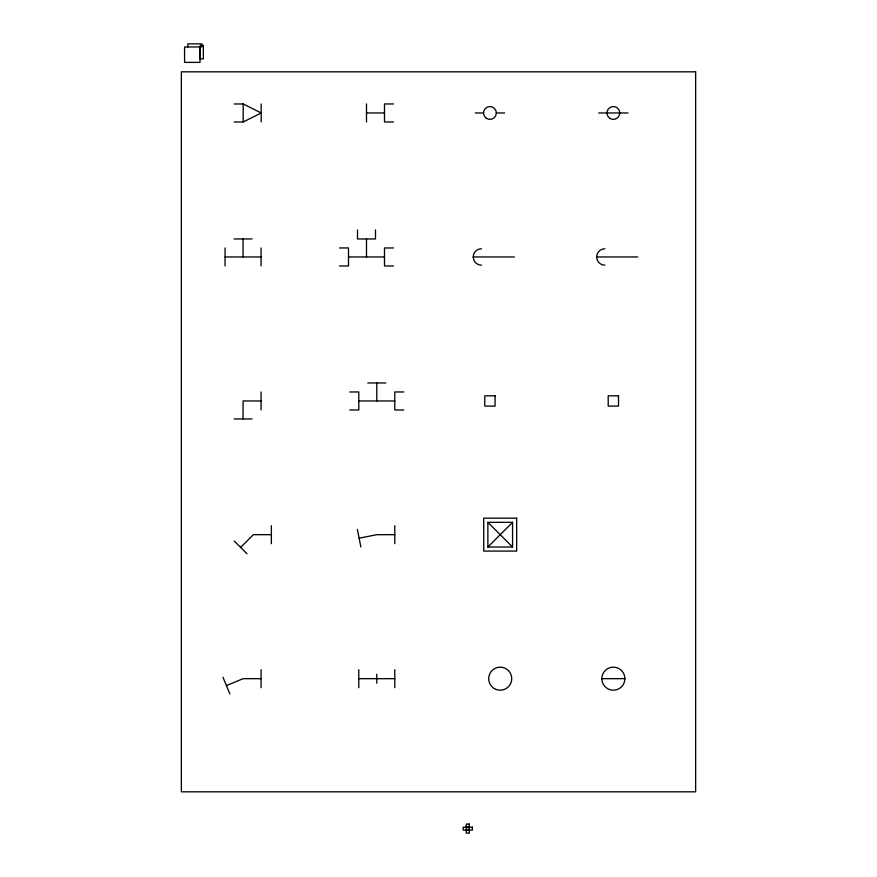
<?xml version="1.0" encoding="UTF-8"?>
<svg xmlns="http://www.w3.org/2000/svg" width="877" height="877" viewBox="0 0 877 877"><rect width="100%" height="100%" fill="white"/><g stroke="black" fill="none" stroke-linecap="round" stroke-linejoin="round"><path stroke-width="1.32" d="M240.627 547.412L253.354 534.685L271.366 534.685M487.875 547.029L512.563 522.341L512.563 547.029L487.875 547.029L487.875 522.341L512.563 522.341M234.192 121.969L243.192 121.969L261.193 112.969L243.192 103.968L234.192 103.968M226.441 685.573L243.072 678.677L261.072 678.677M359.132 538.193L376.781 534.685L394.793 534.685M393.51 103.957L384.499 103.957L384.499 121.969L393.51 121.969M366.498 112.969L384.499 112.969M475.279 112.969L483.512 112.969M496.349 112.969L504.571 112.969M598.706 112.969L628.009 112.969M234.071 238.961L252.072 238.961M339.498 247.961L348.498 247.961L348.498 265.972L339.498 265.972M393.51 247.961L384.499 247.961L384.499 265.972L393.51 265.972M225.071 256.961L261.072 256.961M348.498 256.961L384.499 256.961M481.44 248.75A8.222 8.222 0 0 0 473.229 256.961L514.371 256.961M604.867 248.75A8.222 8.222 0 0 0 596.656 256.961L637.798 256.961M367.781 382.964L385.792 382.964M349.78 391.964L358.781 391.964L358.781 409.965L349.78 409.965M403.793 391.964L394.793 391.964L394.793 409.965L403.793 409.965M261.072 400.964L243.072 400.964L243.072 418.965M358.781 400.964L394.793 400.964M234.071 418.965L252.072 418.965M358.781 678.677L394.793 678.677M601.841 678.677L624.873 678.677A11.522 11.522 0 0 0 607.597 668.702A11.522 11.522 0 0 0 607.597 688.653A11.522 11.522 0 0 0 624.873 678.677M466.268 826.978L469.294 826.978M466.268 830.256L469.294 830.256M487.875 522.341L512.563 547.029M234.258 541.043L246.996 553.782M222.988 677.252L229.884 693.893M357.367 529.368L360.885 547.018M469.348 827.164L469.348 830.07M394.793 525.674L394.793 543.685M394.793 669.677L394.793 687.689M376.781 382.964L376.781 400.964M376.781 674.183L376.781 683.183M375.499 229.96L375.499 238.961L357.498 238.961L357.498 229.96M366.498 103.957L366.498 121.969M366.498 238.961L366.498 256.961M358.781 669.677L358.781 687.689M271.366 525.674L271.366 543.685M261.193 103.968L261.193 121.969M261.072 247.961L261.072 265.972M261.072 391.964L261.072 409.965M261.072 669.677L261.072 687.689M243.192 103.968L243.192 121.969M243.072 238.961L243.072 256.961M225.071 247.961L225.071 265.972M200.011 46.974L200.011 62.399L184.576 62.399L184.576 46.974L201.798 46.93L201.798 43.85L187.81 43.85L187.81 46.93M604.867 265.183A8.222 8.222 0 0 1 596.656 256.961M481.44 265.183A8.222 8.222 0 0 1 473.229 256.961M203.332 45.396L200.252 45.396L200.252 58.902L203.332 58.902L203.332 45.396M695.647 71.826L181.353 71.826L181.353 791.821L695.647 791.821L695.647 71.826M495.067 395.823L484.784 395.823L484.784 406.106L495.067 406.106L495.067 395.823M618.504 395.823L608.21 395.823L608.21 406.106L618.504 406.106L618.504 395.823M516.652 518.175L483.731 518.175L483.731 551.085L516.652 551.085L516.652 518.175M469.294 824.084L466.268 824.084L466.268 833.15L469.294 833.15L469.294 824.084M472.385 827.164L463.177 827.164L463.177 830.07L472.385 830.07L472.385 827.164M494.453 688.653A11.522 11.522 0 0 0 511.729 678.677A11.522 11.522 0 0 0 494.453 668.702A11.522 11.522 0 0 0 494.453 688.653M610.151 118.527A6.413 6.413 0 0 0 619.776 112.969A6.413 6.413 0 0 0 610.151 107.411A6.413 6.413 0 0 0 610.151 118.527M486.329 118.285A6.413 6.413 0 0 0 496.327 113.418A6.413 6.413 0 0 0 487.13 107.191A6.413 6.413 0 0 0 486.329 118.285"/></g></svg>
